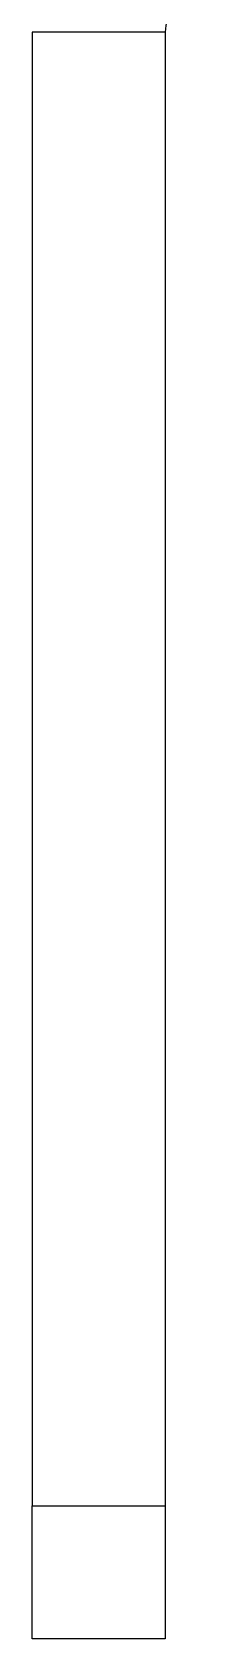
# Model space of a CAD drawing. Header units: millimetres. Extents: x 15 to 415, y 5 to 292.
# Drawn here: x 204.407 to 204.594, y 116.089 to 117.903 of the extents above; entities that cross this region are included whole.
import ezdxf

# ---------------------------------------------------------------- set-up
doc = ezdxf.new("R2010")
doc.units = ezdxf.units.MM

msp = doc.modelspace()

# ---------------------------------------------------------------- linework, layer by layer
at = {"color": 7, "linetype": 'Continuous', "lineweight": 25}
for p, q in [((204.55737, 117.90261), (204.40737, 117.90261)), ((204.40737, 117.90261), (204.40737, 116.23944)), ((204.55737, 117.90261), (204.55737, 116.23944)), ((204.40737, 116.23944), (204.55737, 116.23944)), ((204.40737, 116.08944), (204.40737, 116.23944)), ((204.55737, 116.23944), (204.55737, 116.08944)), ((204.55737, 116.08944), (204.40737, 116.08944))]:
    msp.add_line(p, q, dxfattribs=at)
msp.add_arc((204.5942, 117.90261), 0.03683, 90, 180, dxfattribs=at)

doc.saveas('drawing.dxf')
